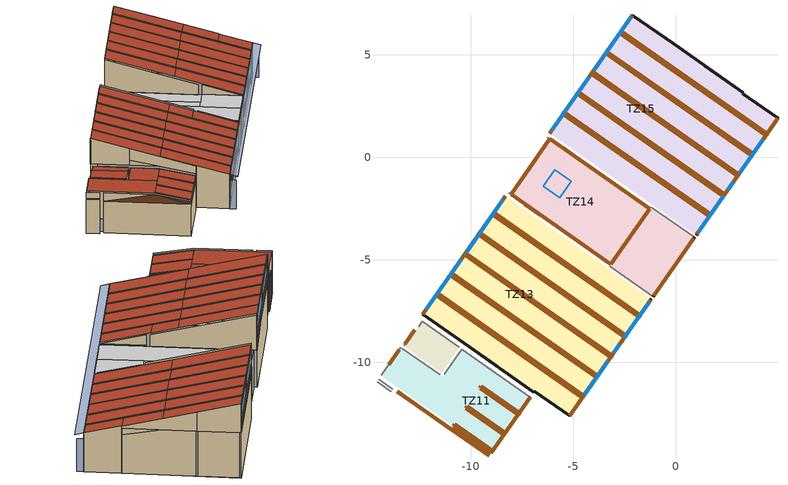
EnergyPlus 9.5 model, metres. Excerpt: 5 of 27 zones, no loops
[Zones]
TZ14
 floor ground (_SOLERA_BANOS): -1.12,-6.79 -3.24,-5.31 -3.17,-5.22 -1.06,-6.71 z0; -1.06,-6.71 -3.18,-5.22 -2.23,-3.87 -0.11,-5.35 z0; -0.11,-5.35 -2.23,-3.87 -1.22,-2.43 0.9,-3.91 z0; -3.17,-5.22 -8.04,-1.81 -6.15,0.9 -1.28,-2.51 z0
 wall outside (_FACHADA): -1.12,-6.79 0.9,-3.91 z0:2.41
 wall to TZ15 (_TABIQUE_INTERIOR_BANO): 0.9,-3.91 -1.22,-2.43 z0:2.41
 wall to TZ15 (_TABIQUE_INTERIOR_AULAS): -1.46,-2.38 -6.15,0.9 z0:2.41
 wall to TZ22 (_TABIQUE_INTERIOR_CA_125): -6.15,0.9 -8.04,-1.81 z0:2.41
 wall to TZ13 (_TABIQUE_INTERIOR_AULAS): -8.04,-1.81 -3.36,-5.09 z0:2.41
 wall to TZ13 (_TABIQUE_INTERIOR_BANO): -3.24,-5.31 -1.12,-6.79 z0:2.41
 door inside (_SOLERA_CLASE): -3.18,-5.22 -8.04,-1.81 -6.15,0.89 -1.28,-2.51 z0
 door (_VIGA_PARTE_BAJA_AULAS): -1.09,-6.75 0.87,-3.95 z2.04:2.41
 door (_PUERTAS_EXTERIORES): -0.37,-5.72 0.15,-4.98 z0:2.03
 door inside (_PUERTAS_INTERIORES): -4.74,-0.09 -5.48,0.43 / -6.84,-0.09 -7.36,-0.83 / -7.38,-2.28 -6.64,-2.8 z0:2.03
 ceiling to TZ24 (_FALSO_TECHO_BANOS_Rev): -7.37,-0.85 -6.55,-1.43 -6.24,-0.97 -7.05,-0.4 z2.41; -8.04,-1.81 -6.32,-3.02 -5.65,-2.06 -7.37,-0.85 z2.41; -3.24,-5.31 -1.12,-6.79 -1.06,-6.71 -3.17,-5.22 z2.41; -6.32,-3.02 -1.06,-6.71 -0.07,-5.29 -5.33,-1.61 z2.41; -5.33,-1.61 -2.18,-3.81 -1.87,-3.36 -5.02,-1.15 z2.41; -5.92,-0.52 -1.87,-3.36 -1.28,-2.51 -5.33,0.32 z2.41; -7.05,-0.4 -6.24,-0.97 -5.33,0.32 -6.15,0.9 z2.41; -2.18,-3.81 -0.07,-5.29 0.9,-3.91 -1.22,-2.43 z2.41; -6.55,-1.43 -5.65,-2.06 -5.02,-1.15 -5.92,-0.52 z2.41
 skylight inside (1001): -6.47,-1.41 -5.66,-1.98 -5.1,-1.17 -5.91,-0.6 z2.41
TZ15
 floor ground (_SOLERA_CLASE): 3.26,3.1 2.67,3.52 2.69,3.56 3.29,3.14 z0; 0.98,-3.8 -1.32,-2.18 2.67,3.52 4.97,1.9 z0; -1.33,-2.19 -6.15,1.18 -2.12,6.93 2.69,3.56 z0
 wall outside (_FACHADA): 3.26,3.1 3.29,3.14 z0:2.94; -2.12,6.93 -6.15,1.18 z2.82:4.61; 0.98,-3.8 4.97,1.9 z0:2.41; 3.29,3.14,2.41 1.43,4.44,2.82 3.29,3.14,2.82; 3.29,3.14,2.82 -0.12,5.52,2.82 -0.12,5.52,3.99 3.29,3.14,2.94; -0.12,5.52,2.82 -2.12,6.93,2.82 -2.12,6.93,4.61 -0.12,5.52,3.99; 4.97,1.9,0 3.26,3.1,0 3.26,3.1,2.94 4.97,1.9,2.41
 wall to TZ24 (_TABIQUE_INTERIOR_BANO_Rev): -1.22,-2.43,2.41 0.9,-3.91,2.41 -1.22,-2.43,3.06
 wall to TZ24 (_TABIQUE_INTERIOR_AULAS_Rev): -6.26,0.98,2.41 -1.46,-2.38,2.41 -1.46,-2.38,3.12 -6.26,0.98,4.61
 wall to TZ18 (_FACHADA): 3.29,3.14,0 -0.07,5.49,0 -0.07,5.49,2.82 1.43,4.44,2.82 3.29,3.14,2.41
 wall to TZ16 (_FACHADA): -0.17,5.56 -2.03,6.87 z0:2.82
 wall to TZ22 (_TABIQUE_INTERIOR_AULAS): -2.12,6.93 -6.15,1.18 z0:2.82
 window (1002): -4.23,3.92 -6.05,1.32 / -2.2,6.82 -4.02,4.22 z3.49:4.3; 1.09,-3.65 2.32,-1.88 / 3.09,-0.79 4.26,0.89 z1.17:1.98; 2.51,-1.61 2.81,-1.19 z1.26:1.89
 door inside (_TABIQUE_INTERIOR_AULAS_MUEBLE): -2.13,6.93 -6.15,1.18 z2.22:2.82
 door (_PARTE_ALTA_MUEBLE_AULAS): -2.13,6.93 -6.15,1.18 z2.82:3.1; -2.13,6.93 -6.15,1.18 z3.11:3.43
 door (_VIGA_PARTE_ALTA_AULAS): -2.13,6.93 -6.15,1.18 z4.36:4.61
 door (_VIGA_PARTE_ALTA_INTERMEDIA_AULAS): -4.05,4.17 -4.2,3.97 z3.44:4.35
 door (_FACHADA_BAJA_AULAS_LADRILLO): 1.01,-3.76 4.37,1.04 z0.79:1.11
 door (_PARTICIONES_MADERA_VENT_BAJA): 1.01,-3.76 1.05,-3.7 / 4.3,0.94 4.37,1.04 / 2.89,-1.07 3.05,-0.84 / 2.36,-1.83 2.43,-1.72 z1.12:2.03
 door (_VIGA_PARTE_BAJA_AULAS): 1.01,-3.76 4.97,1.9 z2.04:2.41
 door (_PUERTAS_EXTERIORES): 4.37,1.05 4.89,1.79 z0:2.03
 door (_CUBIERTA_INCL_AULAS_VIGA): 1.62,-2.88,2.41 1.68,-2.79,2.41 -5.43,2.2,4.61 -5.5,2.11,4.61; 2.31,-1.89,2.41 2.37,-1.81,2.41 -4.75,3.18,4.61 -4.81,3.09,4.61; 3,-0.91,2.41 3.06,-0.82,2.41 -4.06,4.16,4.61 -4.12,4.07,4.61; 3.69,0.08,2.41 3.75,0.17,2.41 -3.36,5.15,4.61 -3.43,5.06,4.61; 4.38,1.06,2.41 4.44,1.15,2.41 -2.68,6.14,4.61 -2.74,6.05,4.61
 roof outside (_CUBIERTA_INCL_AULAS): 1.69,-2.79,2.41 2.31,-1.9,2.41 -1.25,0.6,3.51 -1.87,-0.29,3.51; 2.37,-1.8,2.41 3,-0.91,2.41 -0.56,1.58,3.51 -1.19,0.69,3.51; 3.06,-0.82,2.41 3.69,0.08,2.41 0.13,2.57,3.51 -0.5,1.67,3.51; 3.76,0.17,2.41 4.38,1.06,2.41 0.82,3.55,3.51 0.2,2.66,3.51; 4.44,1.15,2.41 4.97,1.9,2.41 3.26,3.1,2.94 2.73,2.35,2.94; 2.73,2.35,2.94 3.29,3.14,2.94 1.44,4.43,3.51 0.88,3.65,3.51; -1.33,-2.19,3.12 -1.32,-2.18,3.12 -2.58,-1.3,3.51 -2.59,-1.31,3.51; 0.98,-3.8,2.41 1.62,-2.88,2.41 -1.94,-0.39,3.51 -2.58,-1.3,3.51; 0.2,2.66,3.51 0.82,3.55,3.51 -2.74,6.05,4.61 -3.36,5.16,4.61; -0.5,1.67,3.51 0.13,2.57,3.51 -3.43,5.06,4.61 -4.06,4.16,4.61; -1.19,0.69,3.51 -0.56,1.58,3.51 -4.12,4.07,4.61 -4.75,3.18,4.61; -1.87,-0.29,3.51 -1.25,0.6,3.51 -4.81,3.09,4.61 -5.43,2.2,4.61; -2.59,-1.31,3.51 -1.94,-0.39,3.51 -5.5,2.11,4.61 -6.15,1.18,4.61; 0.88,3.65,3.51 1.44,4.43,3.51 -2.12,6.93,4.61 -2.68,6.14,4.61; 1.62,-2.88,2.41 1.69,-2.79,2.41 -5.43,2.2,4.61 -5.5,2.11,4.61; 2.31,-1.9,2.41 2.37,-1.8,2.41 -4.75,3.18,4.61 -4.81,3.09,4.61; 3,-0.91,2.41 3.06,-0.82,2.41 -4.06,4.16,4.61 -4.12,4.07,4.61; 3.69,0.08,2.41 3.76,0.17,2.41 -3.36,5.16,4.61 -3.43,5.06,4.61; 4.38,1.06,2.41 4.44,1.15,2.41 -2.68,6.14,4.61 -2.74,6.05,4.61
TZ13
 floor ground (_SOLERA_CLASE): -5.19,-12.61 -6.9,-11.41 -2.91,-5.71 -1.2,-6.91 z0; -3.5,-5.29 -8.32,-1.92 -8.31,-1.91 -3.49,-5.28 z0; -6.93,-11.45 -12.34,-7.66 -8.32,-1.92 -2.91,-5.71 z0
 wall outside (_FACHADA): -8.31,-1.91 -12.34,-7.66 z2.82:4.61; -6.93,-11.45 -6.9,-11.41 z0:2.94; -5.19,-12.61 -1.2,-6.91 z0:2.41; -12.35,-7.65,2.82 -10.33,-9.06,2.82 -10.33,-9.06,3.99 -12.35,-7.65,4.61; -10.33,-9.06,2.82 -8.78,-10.15,2.82 -10.33,-9.06,3.16; -10.33,-9.06,3.16 -6.93,-11.45,2.41 -6.93,-11.45,2.94 -10.33,-9.06,3.99; -6.9,-11.41,0 -5.19,-12.61,0 -5.19,-12.61,2.41 -6.9,-11.41,2.94
 wall to TZ24 (_TABIQUE_INTERIOR_AULAS_Rev): -3.36,-5.09,2.41 -8.16,-1.73,2.41 -8.16,-1.73,4.61 -3.36,-5.09,3.12
 wall to TZ24 (_TABIQUE_INTERIOR_BANO_Rev): -1.12,-6.79,2.41 -3.24,-5.31,2.41 -3.24,-5.31,3.06
 wall to TZ11 (_FACHADA_Rev): -10.45,-9.35,0 -7.1,-11.69,0 -7.1,-11.69,2.41 -8.96,-10.39,2.82 -10.45,-9.35,2.82
 wall to TZ12 (_FACHADA_Rev): -12.37,-8 -10.56,-9.27 z0:2.82
 wall to TZ22 (_TABIQUE_INTERIOR_AULAS): -8.31,-1.91 -12.34,-7.66 z0:2.82
 window (1002): -10.44,-4.95 -12.16,-7.41 / -8.41,-2.05 -10.23,-4.64 z3.49:4.3; -2.54,-8.82 -1.3,-7.06 / -4.48,-11.59 -3.3,-9.92 z1.17:1.98; -3.02,-9.52 -2.73,-9.1 z1.26:1.89
 door inside (_TABIQUE_INTERIOR_AULAS_MUEBLE): -8.31,-1.91 -12.34,-7.66 z2.22:2.82
 door (_PARTE_ALTA_MUEBLE_AULAS): -8.31,-1.91 -12.34,-7.66 z2.82:3.03; -8.31,-1.91 -12.34,-7.66 z3.04:3.43
 door (_VIGA_PARTE_ALTA_AULAS): -8.31,-1.91 -12.34,-7.66 z4.36:4.61
 door (_VIGA_PARTE_ALTA_INTERMEDIA_AULAS): -10.26,-4.69 -10.41,-4.9 z3.44:4.35
 door (_FACHADA_BAJA_AULAS_LADRILLO): -4.59,-11.75 -1.22,-6.95 z0.79:1.11
 door (_PARTICIONES_MADERA_VENT_BAJA): -1.27,-7.01 -1.22,-6.95 / -2.65,-8.98 -2.57,-8.87 / -3.27,-9.87 -3.11,-9.63 / -4.59,-11.75 -4.51,-11.64 z1.12:2.03
 door (_VIGA_PARTE_BAJA_AULAS): -5.19,-12.6 -1.23,-6.95 z2.04:2.41
 door (_PUERTAS_EXTERIORES): -5.11,-12.49 -4.59,-11.75 z0:2.03
 door (_CUBIERTA_INCL_AULAS_VIGA): -4.57,-11.71,2.41 -4.5,-11.62,2.41 -11.62,-6.64,4.61 -11.68,-6.73,4.61; -3.88,-10.73,2.41 -3.81,-10.64,2.41 -10.93,-5.66,4.61 -10.99,-5.75,4.61; -3.19,-9.75,2.41 -3.13,-9.66,2.41 -10.24,-4.67,4.61 -10.31,-4.76,4.61; -2.5,-8.76,2.41 -2.44,-8.67,2.41 -9.56,-3.69,4.61 -9.62,-3.78,4.61; -1.81,-7.78,2.41 -1.75,-7.69,2.41 -8.87,-2.71,4.61 -8.93,-2.8,4.61
 roof outside (_CUBIERTA_INCL_AULAS): -4.5,-11.62,2.41 -3.88,-10.73,2.41 -7.44,-8.24,3.51 -8.06,-9.13,3.51; -3.81,-10.64,2.41 -3.19,-9.75,2.41 -6.75,-7.26,3.51 -7.37,-8.15,3.51; -3.12,-9.66,2.41 -2.5,-8.77,2.41 -6.06,-6.27,3.51 -6.68,-7.16,3.51; -2.44,-8.67,2.41 -1.81,-7.78,2.41 -5.37,-5.29,3.51 -6,-6.18,3.51; -1.75,-7.69,2.41 -1.2,-6.91,2.41 -3.5,-5.29,3.12 -4.05,-6.08,3.12; -4.05,-6.08,3.12 -3.49,-5.28,3.12 -4.75,-4.4,3.51 -5.31,-5.2,3.51; -6.93,-11.45,2.94 -6.9,-11.41,2.94 -8.75,-10.11,3.51 -8.78,-10.15,3.51; -5.19,-12.61,2.41 -4.56,-11.72,2.41 -8.13,-9.22,3.51 -8.75,-10.11,3.51; -6,-6.18,3.51 -5.37,-5.29,3.51 -8.93,-2.8,4.61 -9.56,-3.69,4.61; -6.68,-7.16,3.51 -6.06,-6.27,3.51 -9.62,-3.78,4.61 -10.24,-4.67,4.61; -7.37,-8.15,3.51 -6.75,-7.26,3.51 -10.31,-4.76,4.61 -10.93,-5.65,4.61; -8.06,-9.13,3.51 -7.44,-8.24,3.51 -11,-5.75,4.61 -11.62,-6.64,4.61; -8.78,-10.15,3.51 -8.13,-9.22,3.51 -11.69,-6.73,4.61 -12.34,-7.66,4.61; -5.31,-5.2,3.51 -4.75,-4.4,3.51 -8.31,-1.91,4.61 -8.87,-2.7,4.61; -4.56,-11.72,2.41 -4.5,-11.62,2.41 -11.62,-6.64,4.61 -11.69,-6.73,4.61; -3.88,-10.73,2.41 -3.81,-10.64,2.41 -10.93,-5.65,4.61 -11,-5.75,4.61; -3.19,-9.75,2.41 -3.12,-9.66,2.41 -10.24,-4.67,4.61 -10.31,-4.76,4.61; -2.5,-8.77,2.41 -2.44,-8.67,2.41 -9.56,-3.69,4.61 -9.62,-3.78,4.61; -1.81,-7.78,2.41 -1.75,-7.69,2.41 -8.87,-2.7,4.61 -8.93,-2.8,4.61
TZ11
 floor ground (_SOLERA_DEPOSITO): -12.35,-12.06 -14.37,-10.64 -13.41,-9.27 -11.38,-10.69 z0; -9,-14.4 -12.35,-12.06 -10.45,-9.35 -7.1,-11.69 z0
 wall outside (_FACHADA_DEPOSITOS): -9,-14.4 -7.1,-11.69 z0:2.41
 wall to TZ25 (_TABIQUE_INTERIOR_CA_125_Rev): -14.49,-10.81 -13.79,-11.3 z2.41:2.82
 wall to TZ10 (_TABIQUE_INTERIOR_AULAS_Rev): -13.59,-11.41,0 -9.1,-14.55,0 -9.1,-14.55,2.41 -10.96,-13.26,2.82 -13.59,-11.41,2.82
 wall to TZ9 (_TABIQUE_INTERIOR_CA_125_Rev): -14.57,-10.93 -13.88,-11.42 z0:2.41
 wall to TZ12 (_TABIQUE_INTERIOR_BANO): -10.45,-9.35 -11.31,-10.57 / -11.5,-10.61 -13.36,-9.31 z0:2.82
 wall to TZ22 (_TABIQUE_INTERIOR_AULAS): -13.41,-9.27 -14.36,-10.63 z0:2.82
 door inside (_TABIQUE_INTERIOR_AULAS_MUEBLE_Rev): -13.59,-11.41,2.22 -10.97,-13.25,2.82 -13.59,-11.41,2.82; -13.58,-11.42,2.22 -9.11,-14.55,2.22 -10.96,-13.26,2.82; -10.94,-13.27,2.81 -9.11,-14.55,2.22 -9.11,-14.55,2.41
 door (_VIGA_PARTE_BAJA_DEPOSITOS): -9,-14.4 -7.1,-11.7 z2.15:2.41
 door inside (_PUERTAS_INTERIORES): -13.49,-9.38 -14,-10.12 z0:2.03
 door (_CUBIERTA_INCL_DEPOSITOS_VIGA): -9,-14.4,2.41 -8.94,-14.31,2.41 -10.79,-13.02,2.82 -10.85,-13.1,2.82; -7.7,-12.54,2.41 -7.63,-12.45,2.41 -9.48,-11.16,2.82 -9.55,-11.25,2.82; -8.39,-13.52,2.41 -8.32,-13.43,2.41 -10.17,-12.14,2.82 -10.24,-12.23,2.82
 roof outside (_CUBIERTA_INCL_DEPOSITOS): -9,-14.4,2.41 -7.1,-11.69,2.41 -8.96,-10.39,2.82 -10.85,-13.11,2.82
 roof outside (_CUBIERTA_PLANA): -11.38,-10.69 -9.89,-11.73 -8.96,-10.39 -10.45,-9.35 z2.82; -14.37,-10.64 -10.85,-13.11 -9.89,-11.73 -13.41,-9.27 z2.82
TZ12
 floor ground (_SOLERA_BANOS): -13.23,-9.23 -13.28,-9.19 -12.73,-8.41 -12.68,-8.44 z0; -11.42,-10.5 -13.23,-9.23 -12.37,-8 -10.56,-9.27 z0
 wall to TZ22 (_TABIQUE_INTERIOR_BANO_CA): -12.37,-8 -12.55,-8.25 / -12.73,-8.41 -13.28,-9.19 z0:2.82
 door inside (_PUERTAS_INTERIORES): -12.73,-8.41 -13.22,-9.1 z0:2.03
 roof outside (_CUBIERTA_PLANA_BANO): -12.68,-8.44 -10.87,-9.71 -10.56,-9.27 -12.37,-8 z2.82; -13.28,-9.19 -11.42,-10.5 -10.87,-9.71 -12.73,-8.41 z2.82
shading: -4.86,-12.83 -5.19,-12.61 / 5.29,1.66 4.97,1.89 z0:2.04; -4.77,-12.9,2.29 5.39,1.61,2.29 4.97,1.9,2.42 -5.19,-12.61,2.42; 5.39,1.61,2.28 -4.77,-12.9,2.28 -5.19,-12.61,2.41 4.97,1.9,2.41
[Building]
Building: North Axis {deg}=35; Terrain=Suburbs; Loads Convergence Tolerance Value {W}=0.04; Temperature Convergence Tolerance Value {deltaC}=0.4; Solar Distribution=FullExterior; Maximum Number of Warmup Days=50; Minimum Number of Warmup Days=6
[Site:Location]
BILLUND (O1-O1:31-12)  (01-01:31-12): Latitude {deg}=55.74; Longitude {deg}=9.116646; Time Zone {hr}=1; Elevation {m}=57
[SizingPeriod:DesignDay] Day of Month=15; Humidity Condition Type=WetBulb; Barometric Pressure {Pa}=100642.1; Wind Direction {deg}=0; Rain Indicator=No; Snow Indicator=No
Name | Month | Day Type | Maximum Dry-Bulb Temperature {C} | Daily Dry-Bulb Temperature Range {deltaC} | Wetbulb or DewPoint at Maximum Dry-Bulb {C} | Wind Speed {m/s} | Daylight Saving Time Indicator | Solar Model Indicator | Sky Clearness
Summer Design Day in BILLUND (O1-O1:31-12) Jul | 7 | SummerDesignDay | 27.4 | 12.9 | 19 | 0 | Yes | ASHRAEClearSky | 0.98
Summer Design Day in BILLUND (O1-O1:31-12) Aug | 8 | SummerDesignDay | 27.2 | 10.9 | 18.3 | 0 | Yes | ASHRAEClearSky | 0.98
Summer Design Day in BILLUND (O1-O1:31-12) Sep | 9 | SummerDesignDay | 23.2 | 10 | 17 | 0 | Yes | ASHRAEClearSky | 0.98
Winter Design Day in BILLUND (O1-O1:31-12) | 1 | WinterDesignDay | -9 | 0 | -9 | 13.3 | No |  | 0
[Site:GroundTemperature:BuildingSurface]
18.728, 19.885, 20.147, 20.808, 21.149, 22.663, 22.638, 22.496, 21.049, 19.841, 19.443, 18.77
[Site:GroundTemperature:FCfactorMethod]
3.98, 1.38, 0.68, 1.29, 4.79, 8.71, 12.4, 15.07, 15.85, 14.59, 11.57, 7.76
[Site:GroundTemperature:Shallow]
14, 14, 14, 14, 14, 14, 14, 14, 14, 14, 14, 14
[Site:GroundTemperature:Deep]
14, 14, 14, 14, 14, 14, 14, 14, 14, 14, 14, 14
[Site:GroundReflectance]
0.2, 0.2, 0.2, 0.2, 0.2, 0.2, 0.2, 0.2, 0.2, 0.2, 0.2, 0.2
[Site:GroundReflectance:SnowModifier]
2, 2
[Material] Roughness=Rough
Name | Thickness {m} | Conductivity {W/m-K} | Density {kg/m3} | Specific Heat {J/kg-K} | Thermal Absorptance | Solar Absorptance | Visible Absorptance
_CHAPA_GRECADA_INTERIOR_O.OO12 | 0.0012 | 45 | 7800 | 480 | 0.9 | 0.6 | 0.6
_LADRILLO_MACIZO_O.1125 | 0.1125 | 0.85 | 2300 | 1000 | 0.9 | 0.6 | 0.6
_MORTERO_CEMENTO_O.O1 | 0.01 | 1.35 | 1900 | 1000 | 0.9 | 0.6 | 0.6
_AZULEJO_BANOS_O.O15 | 0.015 | 1.3 | 2300 | 850 | 0.9 | 0.6 | 0.6
_CHAPA_METALICA_CON_PIZARRA_O.OO3 | 0.003 | 45.28 | 7824 | 500 | 0.1 | 0.9 | 0.7
_LANA_MINERAL_CUBIERTA_NUEVO_O.3 | 0.3 | 0.035 | 140 | 840 | 0.9 | 0.6 | 0.6
_CARTON_ASFALTICO_O.OOO5 | 0.0005 | 0.23 | 1100 | 1000 | 0.9 | 0.87 | 0.87
_LANA_MINERAL_CUBIERTA_O.2 | 0.2 | 0.038 | 140 | 840 | 0.9 | 0.6 | 0.6
_BARRERA DE VAPOR_O.OOO2 | 0.0002 | 0.33 | 920 | 2200 | 0.9 | 0.7 | 0.7
_FIBROCEMENTO_GRC_O.O15 | 0.015 | 0.4 | 1250 | 1000 | 0.9 | 0.6 | 0.6
_VIGA_MADERA_LAMINADA_O.3 | 0.3 | 0.17 | 650 | 2120 | 0.9 | 0.6 | 0.6
_MORTERO_CEMENTO_O.OO5 | 0.005 | 1.35 | 1900 | 1000 | 0.9 | 0.6 | 0.6
_REVESTIMIENTO_MADERA_O.O28 | 0.028 | 0.12 | 510 | 1380 | 0.9 | 0.6 | 0.6
_PANEL_CONTRACHAPADO_MADERA_O.O12 | 0.012 | 0.15 | 475 | 1600 | 0.9 | 0.7 | 0.7
_LANA_MINERAL_FACHADA_O.15 | 0.15 | 0.038 | 140 | 840 | 0.9 | 0.6 | 0.6
_PANEL_YESO_O.O13 | 0.013 | 0.25 | 900 | 1000 | 0.9 | 0.5 | 0.5
_FIBROCEMENTO_O.OO6 | 0.006 | 0.4 | 1250 | 1000 | 0.9 | 0.6 | 0.6
_FIBROCEMENTO_GRC_O.O12 | 0.012 | 0.4 | 1250 | 1000 | 0.9 | 0.6 | 0.6
_VIGA_MADERA_LAMINADA_O.14 | 0.14 | 0.17 | 650 | 2120 | 0.9 | 0.6 | 0.6
_ARENA_O.1 | 0.1 | 2 | 1950 | 1045 | 0.9 | 0.3 | 0.3
_GRAVA_O.15 | 0.15 | 0.36 | 1840 | 840 | 0.9 | 0.29 | 0.29
_HORMIGON_ARMADO_O.O8 | 0.08 | 2.3 | 2300 | 1000 | 0.9 | 0.6 | 0.6
_MORTERO_SUELO_DEPOSITOS_O.O4 | 0.04 | 0.41 | 1200 | 840 | 0.9 | 0.73 | 0.73
_TABLERO_MADERA_ABACHI_O.O24 | 0.024 | 0.11 | 275 | 1600 | 0.9 | 0.78 | 0.78
_CONTRACHAPADO_INTERIOR_LIGHT_O.O35 | 0.035 | 0.15 | 560 | 2500 | 0.9 | 0.78 | 0.78
_CARTON_ASFALTICO_O.OO1 | 0.001 | 0.23 | 1100 | 1000 | 0.9 | 0.87 | 0.87
_LANA_MINERAL_CUBIERTA_O.O325 | 0.0325 | 0.038 | 140 | 840 | 0.9 | 0.6 | 0.6
_MORTERO_SUELO_DEPOSITOS_O.O15 | 0.015 | 0.41 | 1200 | 840 | 0.9 | 0.73 | 0.73
_SUELO_GRES_BANOS_O.O1 | 0.01 | 2.4 | 2350 | 1000 | 0.9 | 0.6 | 0.6
_ASFALTO_O.O4 | 0.04 | 0.7 | 2100 | 1000 | 0.9 | 0.85 | 0.9
_LINOLEO_O.OO25 | 0.0025 | 0.17 | 1200 | 1400 | 0.9 | 0.6 | 0.6
_LANA_MINERAL_FACHADA_O.125 | 0.125 | 0.038 | 140 | 840 | 0.9 | 0.6 | 0.6
_REVESTIMIENTO_MADERA_LAMINADA_O.O45 | 0.045 | 0.12 | 510 | 1380 | 0.9 | 0.6 | 0.6
_VIGA_MADERA_LAMINADA_O.O498 | 0.0498 | 0.17 | 650 | 2120 | 0.9 | 0.6 | 0.6
_CONTRACHAPADO_MADERA_HIGH_O.O35 | 0.035 | 0.15 | 700 | 1420 | 0.9 | 0.78 | 0.78
_ALUMINIO_O.OO2 | 0.002 | 230 | 2700 | 880 | 0.3 | 0.3 | 0.3
_PANEL_CONTRACHAPADO_MADERA_O.O16 | 0.016 | 0.15 | 475 | 1600 | 0.9 | 0.7 | 0.7
_BARRERA DE VAPOR_O.OO2 | 0.002 | 0.33 | 920 | 2200 | 0.9 | 0.7 | 0.7
_LADRILLO_MACIZO_O.35 | 0.35 | 0.85 | 2300 | 1000 | 0.9 | 0.6 | 0.6
_REVESTIMIENTO_MADERA_O.OO21 | 0.0021 | 0.12 | 510 | 1380 | 0.9 | 0.6 | 0.6
_LANA_MINERAL_FACHADA_O.O25 | 0.025 | 0.038 | 140 | 840 | 0.9 | 0.6 | 0.6
_REVEST_VERTICAL_MADERA_O.1 | 0.1 | 0.23 | 650 | 1600 | 0.9 | 0.6 | 0.6
_CARTON_O.OOO5 | 0.0005 | 0.04 | 48 | 1381 | 0.9 | 0.6 | 0.6
_PANEL_YESO_O.OO6 | 0.006 | 0.25 | 900 | 1000 | 0.9 | 0.5 | 0.5
_VIGA_MADERA_LAMINADA_O.115 | 0.115 | 0.17 | 650 | 2120 | 0.9 | 0.6 | 0.6
_LANA_MINERAL_FACHADA_O.O635 | 0.0635 | 0.038 | 140 | 840 | 0.9 | 0.6 | 0.6
_PERFIL_HIERRO_CUB_DEPOSITOS_O.OO2 | 0.002 | 72 | 7900 | 530 | 0.9 | 0.6 | 0.6
_VIGA_MADERA_LAMINADA_O.2 | 0.2 | 0.17 | 650 | 2120 | 0.9 | 0.6 | 0.6
Cast Concrete (Dense)_O.1 | 0.1 | 1.4 | 2100 | 840 | 0.9 | 0.6 | 0.6
[Material:NoMass] Roughness=Rough; Thermal Absorptance=0.9; Solar Absorptance=0.7; Visible Absorptance=0.7
Name | Thermal Resistance {m2-K/W}
5_RVAL_6; 15_RVAL_2; 53_RVAL_6 | 0.09
11_RVAL_2; 12_RVAL_2; 15_RVAL_4; 51_RVAL_2 | 0.172
19_RVAL_4; 20_RVAL_2; 37_RVAL_7 | 0.095
[WindowMaterial:SimpleGlazingSystem]
Name | U-Factor {W/m2-K} | Solar Heat Gain Coefficient | Visible Transmittance
Simple 1001 | 5.894 | 0.861 | 0.898
Simple 1002 | 2.803 | 0.584 | 0.504
[Construction]
_FALSO_TECHO_BANOS_Rev: _CHAPA_GRECADA_INTERIOR_O.OO12
_TABIQUE_INTERIOR_BANO: _LADRILLO_MACIZO_O.1125, _MORTERO_CEMENTO_O.O1, _AZULEJO_BANOS_O.O15
_TABIQUE_INTERIOR_BANO_Rev: _AZULEJO_BANOS_O.O15, _MORTERO_CEMENTO_O.O1, _LADRILLO_MACIZO_O.1125
_CUBIERTA_INCL_AULAS: _CHAPA_METALICA_CON_PIZARRA_O.OO3, _LANA_MINERAL_CUBIERTA_NUEVO_O.3, _CARTON_ASFALTICO_O.OOO5, _LANA_MINERAL_CUBIERTA_O.2, _BARRERA DE VAPOR_O.OOO2, 5_RVAL_6, _FIBROCEMENTO_GRC_O.O15
_CUBIERTA_INCL_AULAS_VIGA: _CHAPA_METALICA_CON_PIZARRA_O.OO3, _LANA_MINERAL_CUBIERTA_NUEVO_O.3, _CARTON_ASFALTICO_O.OOO5, _VIGA_MADERA_LAMINADA_O.3
_TABIQUE_INTERIOR_AULAS; _TABIQUE_INTERIOR_AULAS_Rev: _LADRILLO_MACIZO_O.1125, _MORTERO_CEMENTO_O.OO5, _LADRILLO_MACIZO_O.1125
_TABIQUE_INTERIOR_CA_125: _LADRILLO_MACIZO_O.1125, 11_RVAL_2, _LADRILLO_MACIZO_O.1125
_TABIQUE_INTERIOR_CA_125_Rev: _LADRILLO_MACIZO_O.1125, 12_RVAL_2, _LADRILLO_MACIZO_O.1125
_VIGA_PARTE_ALTA_INTERMEDIA_AULAS: _REVESTIMIENTO_MADERA_O.O28, _PANEL_CONTRACHAPADO_MADERA_O.O12, _LANA_MINERAL_FACHADA_O.15, _BARRERA DE VAPOR_O.OOO2, _PANEL_YESO_O.O13
_VIGA_PARTE_ALTA_AULAS: _FIBROCEMENTO_O.OO6, 15_RVAL_2, _FIBROCEMENTO_GRC_O.O12, 15_RVAL_4, _VIGA_MADERA_LAMINADA_O.14
_SOLERA_DEPOSITO: _ARENA_O.1, _GRAVA_O.15, _LANA_MINERAL_FACHADA_O.15, _HORMIGON_ARMADO_O.O8, _MORTERO_SUELO_DEPOSITOS_O.O4
_TABIQUE_INTERIOR_AULAS_MUEBLE: _LADRILLO_MACIZO_O.1125, _MORTERO_CEMENTO_O.OO5, _LADRILLO_MACIZO_O.1125, 19_RVAL_4, _TABLERO_MADERA_ABACHI_O.O24
_TABIQUE_INTERIOR_AULAS_MUEBLE_Rev: _TABLERO_MADERA_ABACHI_O.O24, 20_RVAL_2, _LADRILLO_MACIZO_O.1125, _MORTERO_CEMENTO_O.OO5, _LADRILLO_MACIZO_O.1125
_PUERTAS_INTERIORES: _CONTRACHAPADO_INTERIOR_LIGHT_O.O35
_CUBIERTA_PLANA: _CARTON_ASFALTICO_O.OO1, _BARRERA DE VAPOR_O.OOO2, _LANA_MINERAL_CUBIERTA_O.2, _LANA_MINERAL_CUBIERTA_O.O325, _CHAPA_GRECADA_INTERIOR_O.OO12
_SOLERA_BANOS: _ARENA_O.1, _GRAVA_O.15, _LANA_MINERAL_FACHADA_O.15, _HORMIGON_ARMADO_O.O8, _MORTERO_SUELO_DEPOSITOS_O.O15, _SUELO_GRES_BANOS_O.O1
_SOLERA_CLASE: _ARENA_O.1, _GRAVA_O.15, _LANA_MINERAL_FACHADA_O.15, _HORMIGON_ARMADO_O.O8, _ASFALTO_O.O4, _LINOLEO_O.OO25
_FACHADA; _FACHADA_Rev: _LADRILLO_MACIZO_O.1125, _LANA_MINERAL_FACHADA_O.125, _LADRILLO_MACIZO_O.1125
_VIGA_PARTE_BAJA_AULAS: _REVESTIMIENTO_MADERA_LAMINADA_O.O45, _VIGA_MADERA_LAMINADA_O.O498, _BARRERA DE VAPOR_O.OOO2, _REVESTIMIENTO_MADERA_LAMINADA_O.O45
_PUERTAS_EXTERIORES: _CONTRACHAPADO_MADERA_HIGH_O.O35
_PARTE_ALTA_MUEBLE_AULAS: _ALUMINIO_O.OO2, _CARTON_ASFALTICO_O.OOO5, _PANEL_CONTRACHAPADO_MADERA_O.O16, _LANA_MINERAL_FACHADA_O.15, _BARRERA DE VAPOR_O.OO2, _PANEL_CONTRACHAPADO_MADERA_O.O16, 37_RVAL_7, _TABLERO_MADERA_ABACHI_O.O24
_FACHADA_BAJA_AULAS_LADRILLO: _LADRILLO_MACIZO_O.35
_PARTICIONES_MADERA_VENT_BAJA: _REVESTIMIENTO_MADERA_O.OO21, _CARTON_ASFALTICO_O.OOO5, _PANEL_CONTRACHAPADO_MADERA_O.O12, _LANA_MINERAL_FACHADA_O.O25, _REVEST_VERTICAL_MADERA_O.1
_FACHADA_DEPOSITOS: _REVESTIMIENTO_MADERA_O.O28, _CARTON_O.OOO5, _LANA_MINERAL_FACHADA_O.15, _BARRERA DE VAPOR_O.OOO2, _PANEL_YESO_O.OO6
_VIGA_PARTE_BAJA_DEPOSITOS: _VIGA_MADERA_LAMINADA_O.115, _LANA_MINERAL_FACHADA_O.O635, _BARRERA DE VAPOR_O.OOO2, _PANEL_YESO_O.OO6
_CUBIERTA_INCL_DEPOSITOS: _CHAPA_METALICA_CON_PIZARRA_O.OO3, _LANA_MINERAL_CUBIERTA_NUEVO_O.3, _LANA_MINERAL_CUBIERTA_O.2, _BARRERA DE VAPOR_O.OOO2, _PERFIL_HIERRO_CUB_DEPOSITOS_O.OO2
_CUBIERTA_INCL_DEPOSITOS_VIGA: _CHAPA_METALICA_CON_PIZARRA_O.OO3, _LANA_MINERAL_CUBIERTA_NUEVO_O.3, _VIGA_MADERA_LAMINADA_O.2
_TABIQUE_INTERIOR_BANO_CA: _LADRILLO_MACIZO_O.1125, 51_RVAL_2, _LADRILLO_MACIZO_O.1125, _MORTERO_CEMENTO_O.O1, _AZULEJO_BANOS_O.O15
_CUBIERTA_PLANA_BANO: _CARTON_ASFALTICO_O.OO1, _BARRERA DE VAPOR_O.OOO2, _LANA_MINERAL_CUBIERTA_O.2, _LANA_MINERAL_CUBIERTA_O.O325, _CHAPA_GRECADA_INTERIOR_O.OO12, 53_RVAL_6, _CHAPA_GRECADA_INTERIOR_O.OO12
Masa interna del proyecto: Cast Concrete (Dense)_O.1
1001: Simple 1001
1002: Simple 1002
[Zone] Type=1; Multiplier=1; Zone Inside Convection Algorithm=TARP; Part of Total Floor Area=Yes
Name | Volume {m3} | Floor Area {m2}
TZ14 | 69.3685 | 28.7836
TZ11 | 48.2896 | 17.669
TZ12 | 9.4928 | 3.3663
TZ13 | 213.8956 | 60.8868
TZ15 | 213.8856 | 60.8841
[InternalMass] Construction=Masa interna del proyecto
Name | Zone or ZoneList | Surface Area {m2}
INTERNAL_MASS_TZ11 | TZ11 | 1
INTERNAL_MASS_TZ12 | TZ12 | 1
INTERNAL_MASS_TZ13 | TZ13 | 100
INTERNAL_MASS_TZ14 | TZ14 | 1
INTERNAL_MASS_TZ15 | TZ15 | 100
[ZoneInfiltration:EffectiveLeakageArea] Schedule=On 24/7; Stack Coefficient=0.000435; Wind Coefficient=0.000382
Name | Zone | Effective Air Leakage Area {cm2}
INFILTR_TZ11 | TZ11 | 0.001
INFILTR_TZ12 | TZ12 | 0.001
INFILTR_TZ13 | TZ13 | 600
INFILTR_TZ14 | TZ14 | 0.001
INFILTR_TZ15 | TZ15 | 450
[Schedule:Compact]
On 24/7: Through: 12/31, For: AllDays, Until: 24:00, 1
